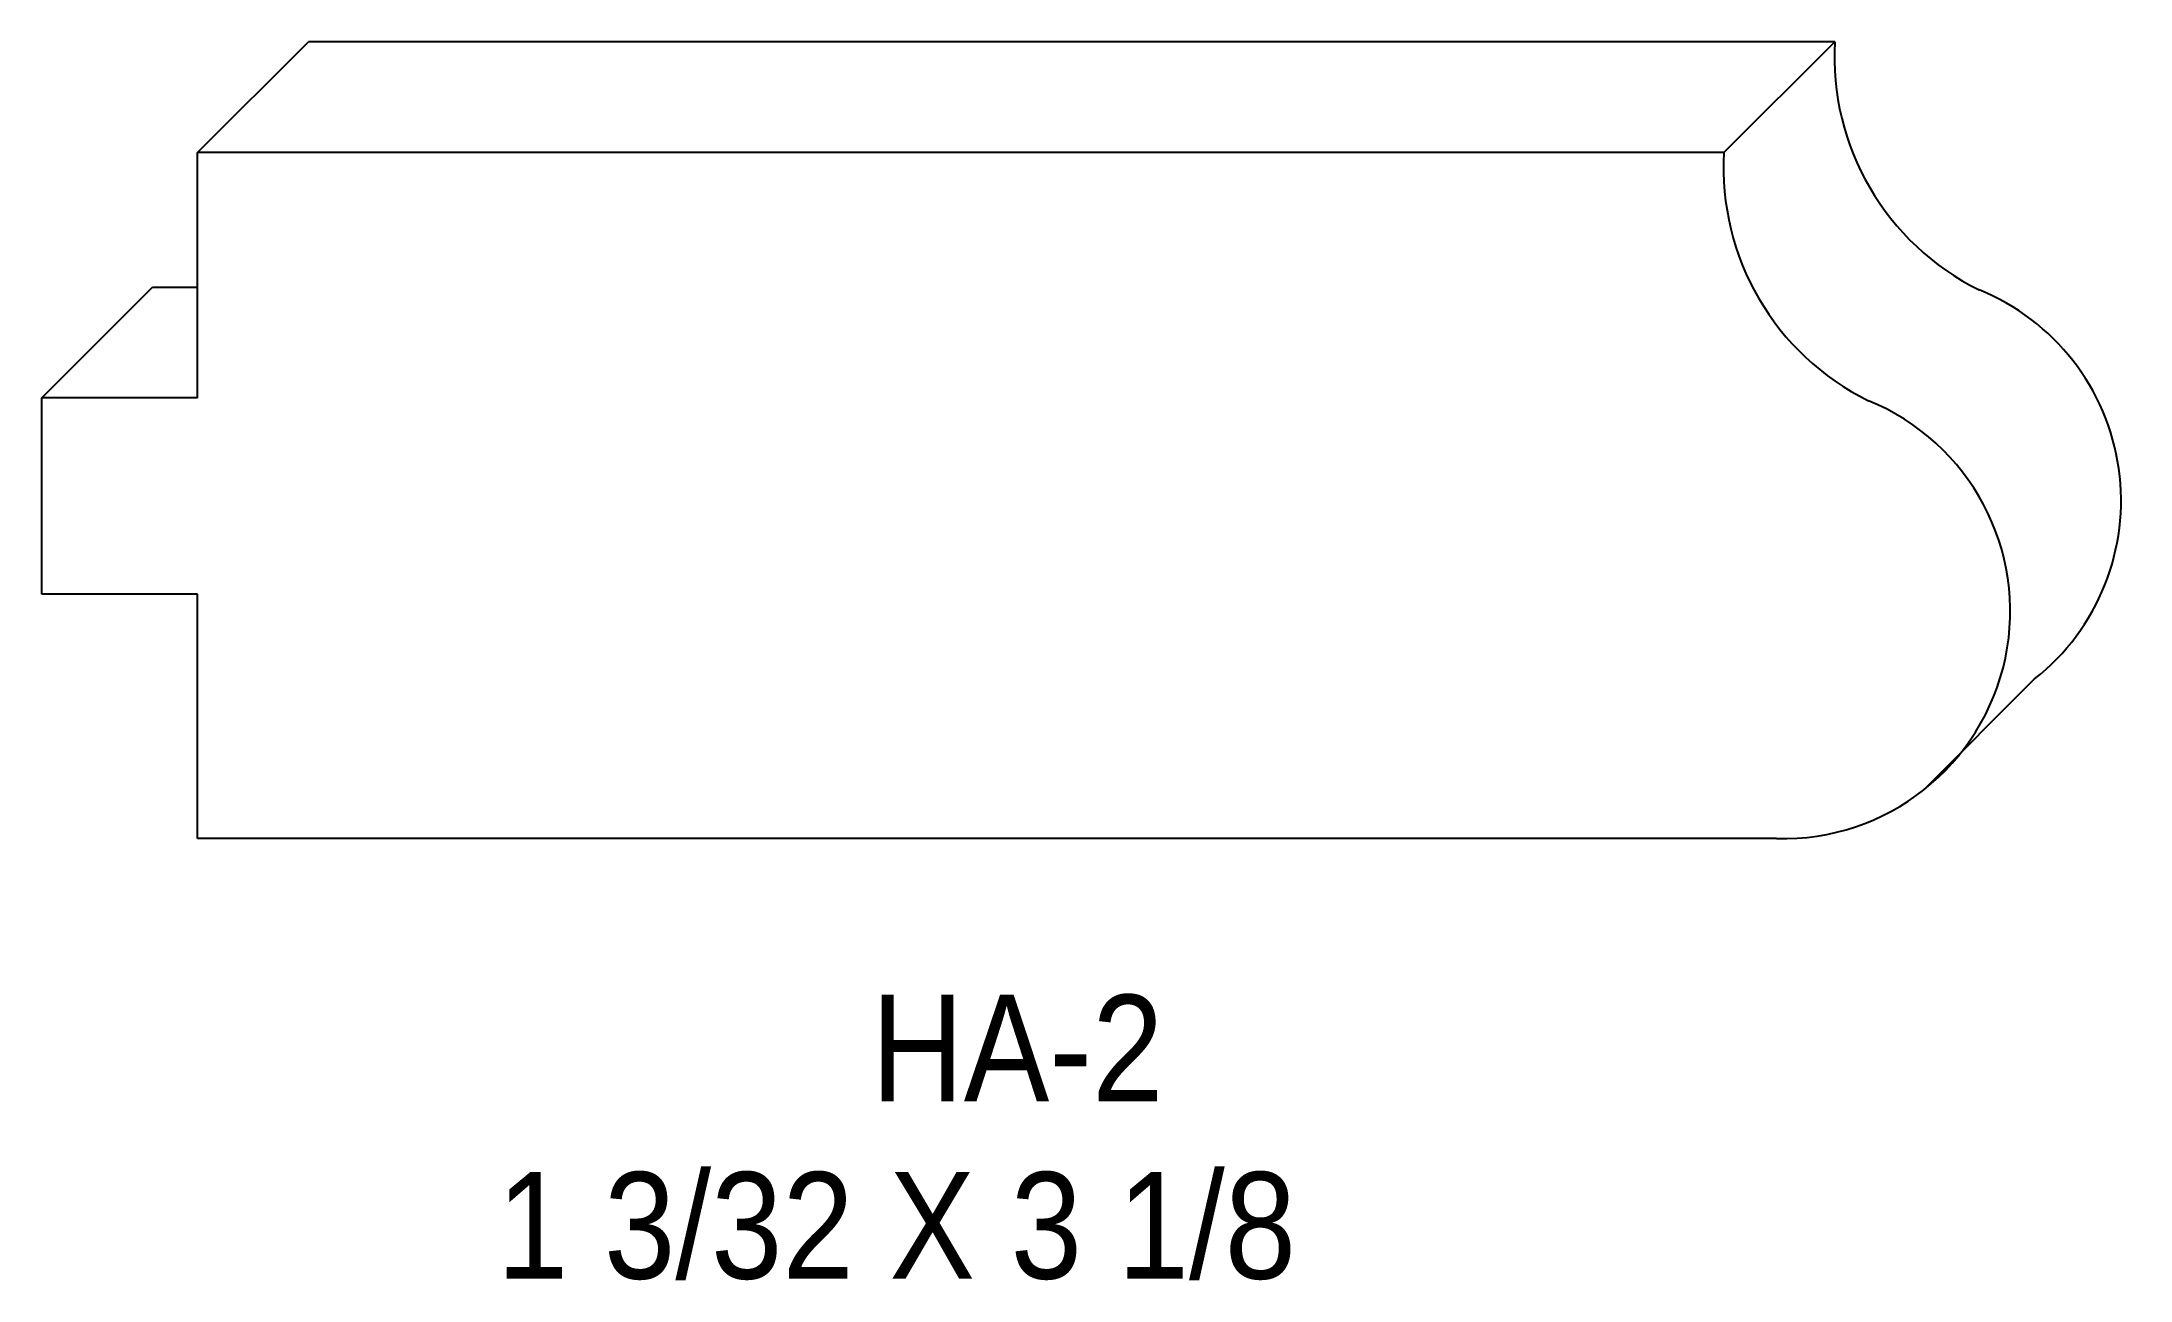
# Model space of a CAD drawing. Extents: x 70.82 to 74.15, y 144.68 to 146.66.
import ezdxf

# ---------------------------------------------------------------- set-up
doc = ezdxf.new("R2010")
doc.units = 0
doc.header["$LTSCALE"] = 5
doc.layers.add('PROFILE', color=7, linetype='CONTINUOUS')
doc.styles.add('TXT', font='TXT', dxfattribs={"height": 3.5})

msp = doc.modelspace()

# ---------------------------------------------------------------- linework, layer by layer
at = {"layer": 'PROFILE', "color": 1, "linetype": 'CONTINUOUS'}
for p, q in [((71.07, 146.479), (71.2467, 146.6557)), ((73.6799, 146.6557), (71.2467, 146.6557)), ((73.5031, 146.479), (73.6799, 146.6557)), ((71.07, 146.0879), (71.07, 146.479)), ((73.5031, 146.479), (71.07, 146.479)), ((70.8217, 146.0879), (70.9985, 146.2646)), ((70.9985, 146.2646), (71.07, 146.2646)), ((70.8217, 145.7754), (70.8217, 146.0879)), ((71.07, 146.0879), (70.8217, 146.0879)), ((71.07, 145.7754), (70.8217, 145.7754)), ((71.07, 145.3855), (71.07, 145.7754)), ((73.8217, 145.4633), (73.9984, 145.6401)), ((73.5871, 145.3855), (71.07, 145.3855))]:
    msp.add_line(p, q, dxfattribs=at)
for centre, major_axis, start_param, end_param in [((74.0939, 146.6319), (0, 0.4147), 1.513499, -3.600472), ((73.9171, 146.4552), (0.4147, 0), 3.084295, -2.029676), ((73.7739, 145.9244), (0, 0.3623), -2.473364, -0.385672), ((73.5972, 145.7477), (0, 0.3623), -3.169261, -0.385672)]:
    msp.add_ellipse(centre, major_axis=major_axis, ratio=1, start_param=start_param, end_param=end_param, dxfattribs=at)

# ---------------------------------------------------------------- texts
at = {"layer": 'PROFILE', "color": 1, "linetype": 'CONTINUOUS', "style": 'TXT', "width": 0.9}
for s, height, p in [('HA-2', 0.16996, (72.1437, 144.9666)), ('1 3/32 X 3 1/8', 0.169956, (71.5474, 144.684))]:
    msp.add_text(s, height=height, dxfattribs=at).set_placement(p)

doc.saveas('drawing.dxf')
